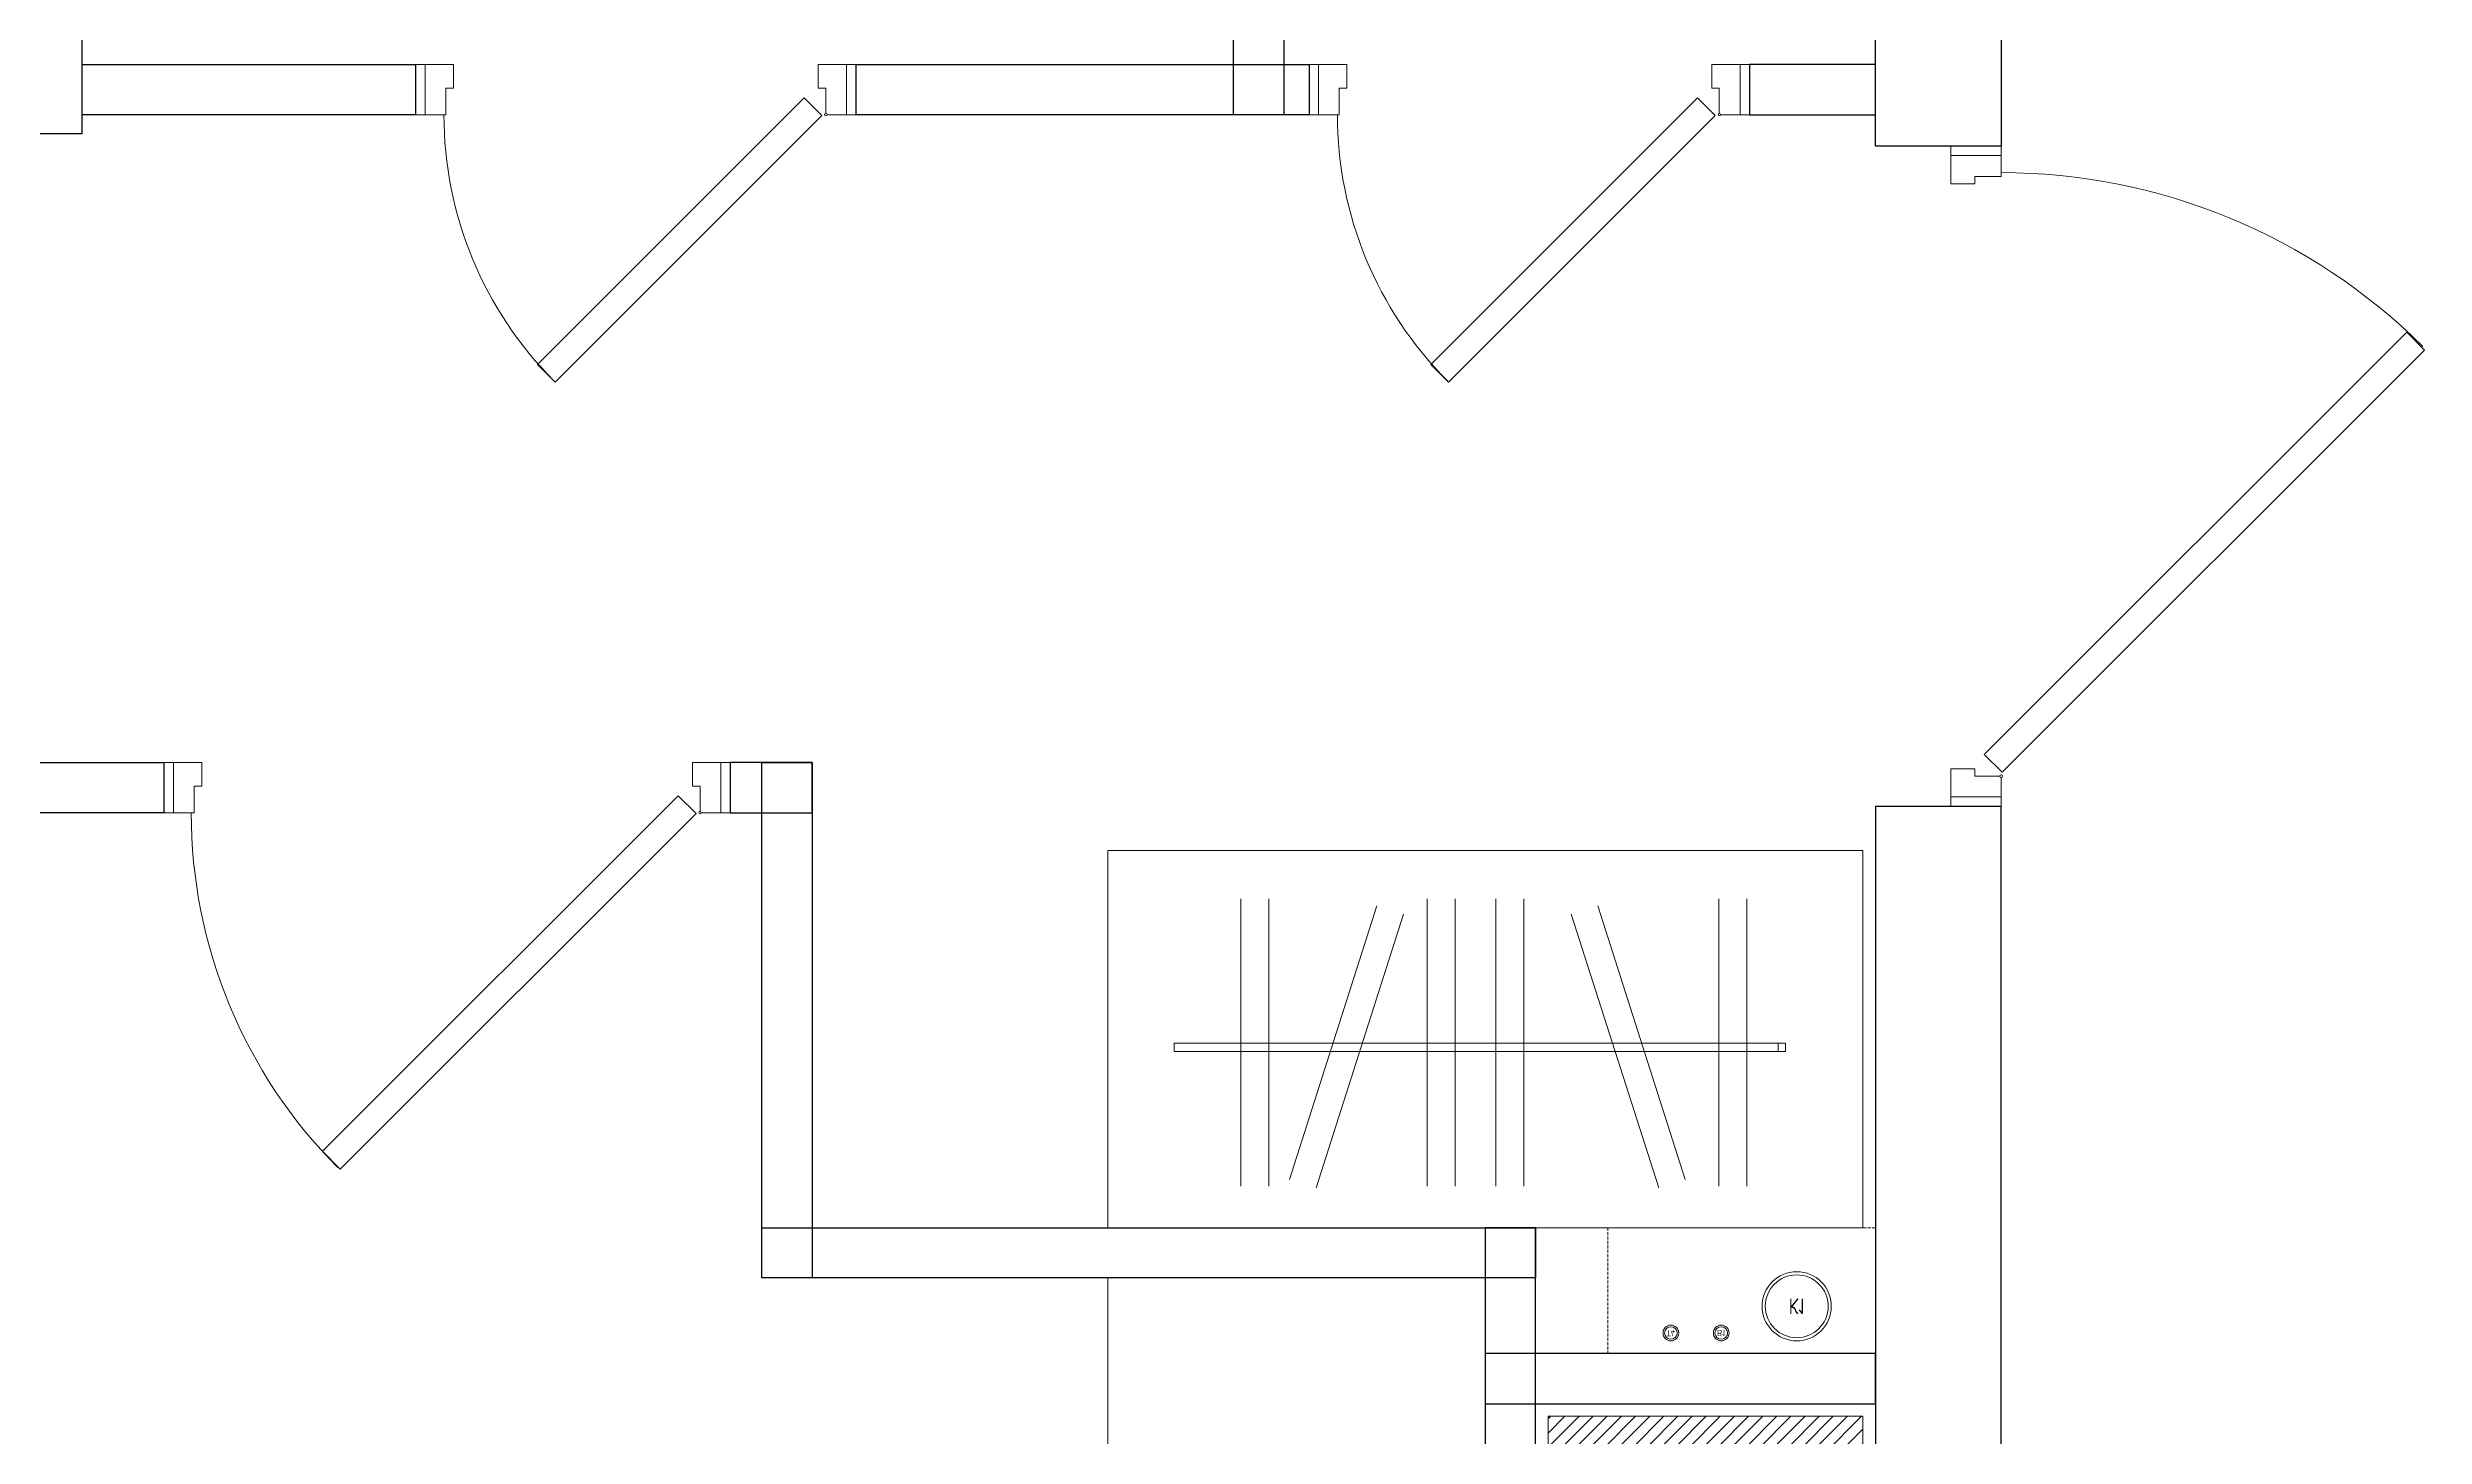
# Model space of a CAD drawing. Header units: millimetres. Extents: x 0 to 145404, y 0 to 194550.
# Drawn here: x 117320 to 121098, y 88614 to 90823 of the extents above; entities that cross this region are included whole.
import ezdxf
from ezdxf.enums import TextEntityAlignment as Align

# ---------------------------------------------------------------- set-up
doc = ezdxf.new("R2010")
doc.units = ezdxf.units.MM
doc.linetypes.add('200_ШТРИХ', pattern=[320, 200, -120])
doc.linetypes.add('DASHED', pattern=[7, 5, -2, 0])
for name, color, linetype, lineweight in [('АР - Вентблок', 36, 'Continuous', 9), ('АР - ВК', 126, 'Continuous', 13), ('АР - Двери', 126, 'Continuous', 9), ('АР - Монолит', 56, 'Continuous', 30), ('АР - Оборуд', 252, 'Continuous', 0), ('АР - Перегородки 190', 54, 'Continuous', 30), ('АР - Перегородки 80', 32, 'Continuous', 30)]:
    doc.layers.add(name, color=color, linetype=linetype, lineweight=lineweight)
doc.layers.add('АР - мебель', color=7, linetype='Continuous', lineweight=9, true_color=0x787878)
doc.styles.add('ГОСТ 2.304', font='CS_Gost2304.shx')

# ---------------------------------------------------------------- blocks, each defined once
blk = doc.blocks.new('*U206')
at = {"ltscale": 100}
for p, q in [((15, 37.5), (15, -42.5)), ((46, 37.5), (15, 37.5)), ((48, -4.5), (48, 35.5)), ((852, -4.5), (852, 37.5)), ((852, 37.5), (885, 37.5)), ((885, 37.5), (885, -42.5)), ((60, -4.5), (48, -4.5)), ((60, -42.5), (60, -4.5)), ((840, -42.5), (840, -4.5)), ((840, -4.5), (852, -4.5)), ((15, -42.5), (60, -42.5)), ((885, -42.5), (840, -42.5))]:
    blk.add_line(p, q, dxfattribs=at)
for points in [[(54.4, 38.9), (82.7, 10.6), (648, 575.9), (619.7, 604.2)], [(15, -42.5), (0, -42.5), (0, 37.5), (15, 37.5)], [(885, -42.5), (900, -42.5), (900, 37.5), (885, 37.5)]]:
    blk.add_lwpolyline(points, close=True, dxfattribs=at)
blk.add_circle((48, 37.5), 2, dxfattribs=at)
blk.add_arc((56.7, 37.5), 800, 0, 44.865, dxfattribs=at)
blk = doc.blocks.new('*U79')
at = {"ltscale": 100}
for p, q in [((-1035, -37.5), (-1035, 42.5)), ((-1035, 42.5), (-990, 42.5)), ((-990, 42.5), (-990, 4.5)), ((-15, 42.5), (-60, 42.5)), ((-60, 42.5), (-60, 4.5)), ((-15, -37.5), (-15, 42.5)), ((-990, 4.5), (-1002, 4.5)), ((-1002, 4.5), (-1002, -37.5)), ((-60, 4.5), (-48, 4.5)), ((-48, 4.5), (-48, -35.5)), ((-1002, -37.5), (-1035, -37.5)), ((-46, -37.5), (-15, -37.5))]:
    blk.add_line(p, q, dxfattribs=at)
for points in [[(-1035, 42.5), (-1050, 42.5), (-1050, -37.5), (-1035, -37.5)], [(-15, 42.5), (0, 42.5), (0, -37.5), (-15, -37.5)], [(-54.4, -38.9), (-82.7, -10.6), (-754, -682), (-725.8, -710.3)]]:
    blk.add_lwpolyline(points, close=True, dxfattribs=at)
blk.add_circle((-48, -37.5), 2, dxfattribs=at)
blk.add_arc((-57.9, -37.5), 950, 180, 224.865, dxfattribs=at)
blk = doc.blocks.new('Стояк ВК')
at = {"layer": 'АР - ВК', "color": 46, "linetype": 'DASHED'}
blk.add_lwpolyline([(0, 200), (425, 200), (425, 0), (0, 0)], close=True, dxfattribs=at)
at = {"layer": 'АР - ВК', "color": 1, "ltscale": 100}
for radius in [12.5, 10]:
    blk.add_circle((100, 167.5), radius, dxfattribs=at)
at = {"layer": 'АР - ВК', "color": 5, "ltscale": 100}
for radius in [12.5, 10]:
    blk.add_circle((180, 167.5), radius, dxfattribs=at)
at = {"layer": 'АР - ВК', "color": 46, "ltscale": 100}
for radius in [55, 50]:
    blk.add_circle((300, 125), radius, dxfattribs=at)
at = {"layer": 'АР - ВК', "color": 1, "ltscale": 100, "style": 'ГОСТ 2.304'}
blk.add_text('Т4', height=10, dxfattribs=at).set_placement((100, 167.5), align=Align.MIDDLE_CENTER)
at = {"layer": 'АР - ВК', "color": 5, "ltscale": 100, "style": 'ГОСТ 2.304'}
blk.add_text('В1', height=10, dxfattribs=at).set_placement((180, 167.5), align=Align.MIDDLE_CENTER)
at = {"layer": 'АР - ВК', "color": 46, "ltscale": 100, "style": 'ГОСТ 2.304'}
blk.add_text('К1', height=25, dxfattribs=at).set_placement((300, 125), align=Align.MIDDLE_CENTER)
blk = doc.blocks.new('Ш03 600х1200')
for p, q in [((0, 600), (-1200, 600)), ((-1200, 0), (-1200, 600)), ((0, 0), (0, 600)), ((-988.5, 66), (-988.5, 522.9)), ((-944.2, 66), (-944.2, 522.9)), ((-911.1, 76.8), (-772.2, 512)), ((-868.9, 63.3), (-730, 498.6)), ((-692.1, 66), (-692.1, 522.9)), ((-647.8, 66), (-647.8, 522.9)), ((-583, 66), (-583, 522.9)), ((-538.7, 66), (-538.7, 522.9)), ((-324.4, 63.3), (-463.3, 498.6)), ((-282.2, 76.8), (-421.1, 512)), ((-228.6, 66), (-228.6, 522.9)), ((-184.3, 66), (-184.3, 522.9)), ((-123, 293.3), (-1094.4, 293.3)), ((-1094.4, 293.3), (-1094.4, 280.4)), ((-1094.4, 280.4), (-123, 280.4)), ((-134.5, 293.3), (-228.9, 293.3)), ((-228.9, 293.3), (-228.9, 280.4)), ((-228.9, 280.4), (-134.5, 280.4)), ((-134.5, 280.4), (-134.5, 293.3)), ((-123, 280.4), (-123, 293.3)), ((0, 0), (-1200, 0))]:
    blk.add_line(p, q)
blk = doc.blocks.new('Вентблок 930 х 500')
at = {"layer": 'АР - Вентблок', "lineweight": 5}
h = blk.add_hatch(dxfattribs=at)
h.set_pattern_fill('ANSI31', color=256, scale=5)
h.set_pattern_definition([(45, (-3927587.913, -709139.574), (-11.22532015, 11.22532015), [])])
h.paths.add_polyline_path([(-20, 950), (-520, 950), (-520, 20), (-20, 20)])
h.paths.add_polyline_path([(-450, 700), (-470, 720), (-470, 880), (-450, 900), (-90, 900), (-70, 880), (-70, 720), (-90, 700)], flags=16)
h.paths.add_polyline_path([(-90, 650), (-70, 630), (-70, 90), (-90, 70), (-450, 70), (-470, 90), (-470, 630), (-450, 650)], flags=16)
at = {"layer": 'АР - Вентблок', "linetype": '200_ШТРИХ', "lineweight": 5, "ltscale": 0.1}
blk.add_lwpolyline([(-540, 0), (-540, 970), (0, 970), (0, 0)], close=True, dxfattribs=at)
at = {"layer": 'АР - Вентблок', "linetype": 'ByBlock'}
for points in [[(-520, 20), (-520, 950), (-20, 950), (-20, 20)], [(-470, 720), (-470, 880), (-450, 900), (-90, 900), (-70, 880), (-70, 720), (-90, 700), (-450, 700)], [(-470, 90), (-470, 630), (-450, 650), (-90, 650), (-70, 630), (-70, 90), (-90, 70), (-450, 70)]]:
    blk.add_lwpolyline(points, close=True, dxfattribs=at)
blk = doc.blocks.new('*U202')
at = {"ltscale": 100}
for p, q in [((15, 37.5), (15, -42.5)), ((46, 37.5), (15, 37.5)), ((48, -4.5), (48, 35.5)), ((652, -4.5), (652, 37.5)), ((652, 37.5), (685, 37.5)), ((685, 37.5), (685, -42.5)), ((60, -4.5), (48, -4.5)), ((60, -42.5), (60, -4.5)), ((640, -42.5), (640, -4.5)), ((640, -4.5), (652, -4.5)), ((15, -42.5), (60, -42.5)), ((685, -42.5), (640, -42.5))]:
    blk.add_line(p, q, dxfattribs=at)
for points in [[(54.4, 38.9), (82.7, 10.6), (506.5, 434.5), (478.3, 462.8)], [(15, -42.5), (0, -42.5), (0, 37.5), (15, 37.5)], [(685, -42.5), (700, -42.5), (700, 37.5), (685, 37.5)]]:
    blk.add_lwpolyline(points, close=True, dxfattribs=at)
blk.add_circle((48, 37.5), 2, dxfattribs=at)
blk.add_arc((55, 37.5), 600, 0, 44.865, dxfattribs=at)
blk = doc.blocks.new('Квартира 1К 6300 тип 35')
at = {"layer": 'АР - Монолит'}
for points in [[(-200, 4270), (-200, 6500), (0, 6500), (0, 4270)], [(0, 1100), (0, 3220), (-200, 3220), (-200, 1100)]]:
    blk.add_lwpolyline(points, close=True, dxfattribs=at)
at = {"layer": 'АР - Оборуд'}
blk.add_lwpolyline([(-820, 1870), (-820, 2470), (-1420, 2470), (-1420, 1870)], close=True, dxfattribs=at)
at = {"layer": 'АР - Перегородки 190'}
blk.add_lwpolyline([(-3240, 6300), (-3240, 4290), (-3050, 4290), (-3050, 6300)], close=True, dxfattribs=at)
at = {"layer": 'АР - Перегородки 80'}
for points in [[(-1220, 4320), (-1220, 6300), (-1140, 6300), (-1140, 4320)], [(-3050, 4320), (-3050, 4400), (-2520, 4400), (-2520, 4320)], [(-1820, 4320), (-1820, 4400), (-1100, 4400), (-1100, 4320)], [(-200, 4320), (-200, 4400), (-400, 4400), (-400, 4320)], [(-3160, 3210), (-3160, 3290), (-2920, 3290), (-2920, 3210)], [(-2020, 3290), (-2020, 3210), (-1890, 3210), (-1890, 3290)], [(-1970, 2470), (-1970, 3290), (-1890, 3290), (-1890, 2470)], [(-740, 2470), (-1970, 2470), (-1970, 2550), (-740, 2550)], [(-820, 1300), (-740, 1300), (-740, 2550), (-820, 2550)], [(-820, 2270), (-200, 2270), (-200, 2350), (-820, 2350)]]:
    blk.add_lwpolyline(points, close=True, dxfattribs=at)
at = {"rotation": 180}
blk.add_blockref('Вентблок 930 х 500', (-740, 2270), dxfattribs=at)
at = {"layer": 'АР - ВК', "xscale": -1, "rotation": 180}
blk.add_blockref('Стояк ВК', (-625, 2550), dxfattribs=at)
at = {"layer": 'АР - Двери'}
for name, p, rotation in [('*U202', (-1820, 4357.5), 180.0000000000001), ('*U202', (-400, 4357.5), 180), ('*U206', (-2020, 3247.5), 180)]:
    blk.add_blockref(name, p, dxfattribs=dict(at, rotation=rotation))
at = {"layer": 'АР - Двери', "xscale": -1, "rotation": 89.99999999999993}
blk.add_blockref('*U79', (-37.5, 3220), dxfattribs=at)
at = {"layer": 'АР - мебель'}
blk.add_blockref('Ш03 600х1200', (-220, 2550), dxfattribs=at)
blk = doc.blocks.new('V_Section_3')
blk.add_blockref('Квартира 1К 6300 тип 35', (7150, -11950))

msp = doc.modelspace()

# ---------------------------------------------------------------- block references
msp.add_blockref('V_Section_3', (113275.5, 98346.1, 0))

doc.saveas('drawing.dxf')
